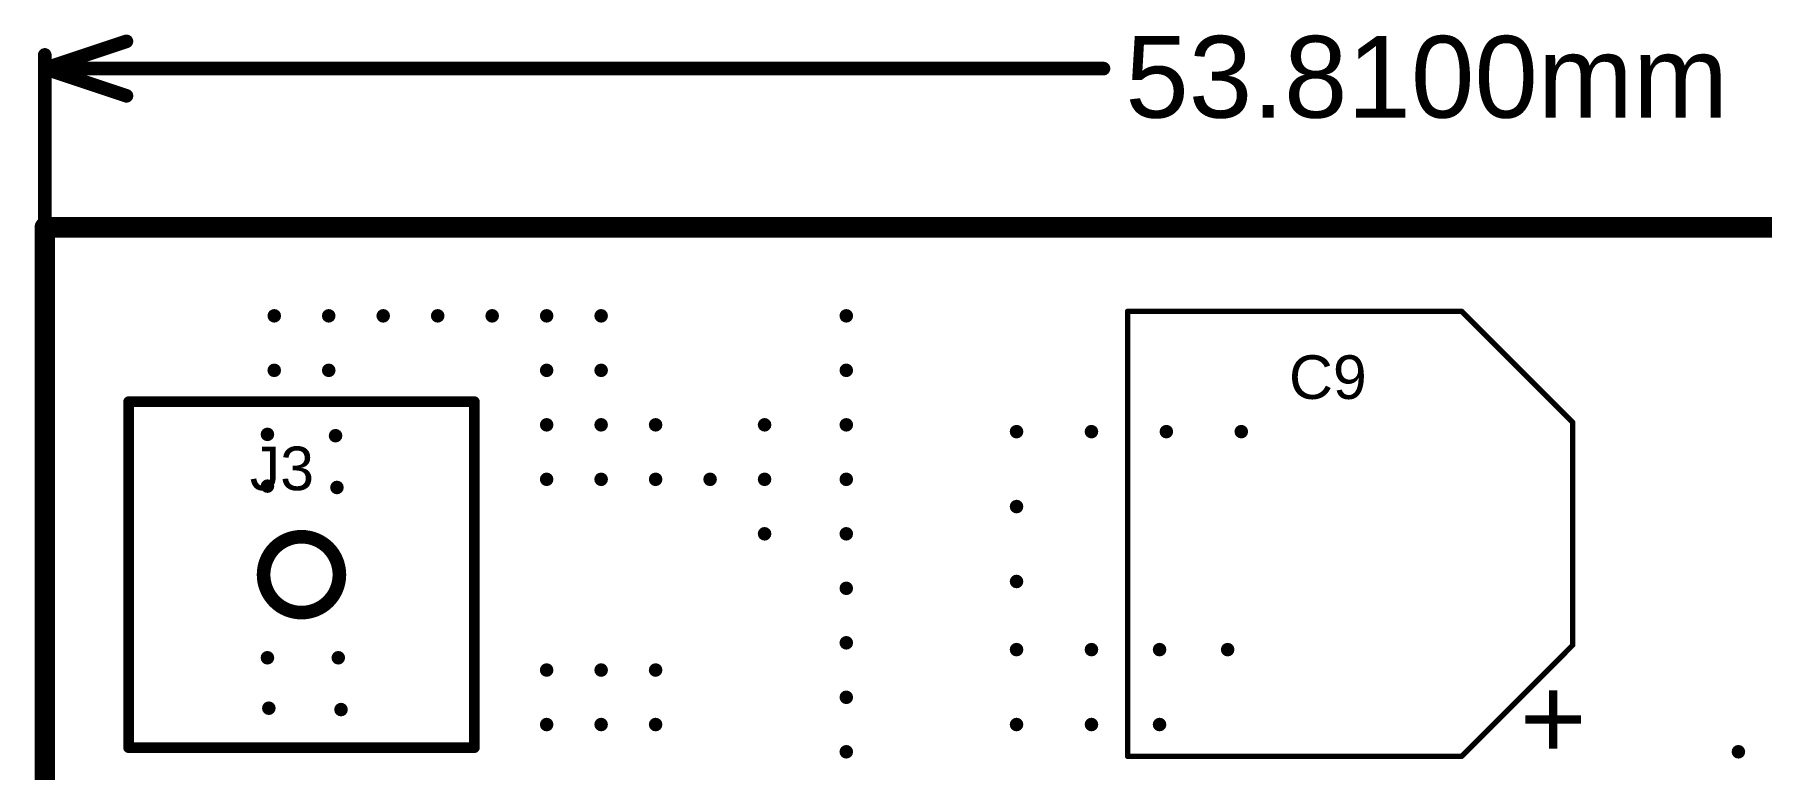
# Model space of a CAD drawing. Header units: inches. Extents: x -0.2 to 67.7, y -0.2 to 40.8.
# Drawn here: x -0.19 to 32.02, y 27.06 to 40.76 of the extents above; entities that cross this region are included whole.
import ezdxf

# ---------------------------------------------------------------- set-up
doc = ezdxf.new("R2010")
doc.units = ezdxf.units.IN
for name, color, linetype in [('Mechanical1', 6, 'Continuous'), ('Mechanical4', 56, 'Continuous'), ('Mechanical6', 56, 'Continuous'), ('ViaHoleLayer', 16, 'Continuous')]:
    doc.layers.add(name, color=color, linetype=linetype)
doc.styles.add('Arial', font='', dxfattribs={"height": 0.2})
doc.styles.get('Arial').set_extended_font_data('Arial')

# ---------------------------------------------------------------- blocks, each defined once
blk = doc.blocks.new('FP_73251_1350_MFG_15')
at = {"layer": 'Mechanical4'}
for points in [[(-3.225, 3.225, 0.2, 0.2, 0), (3.225, 3.225, 0.2, 0.2, 0)], [(-3.225, -3.225, 0.2, 0.2, 0), (-3.225, 3.225, 0.2, 0.2, 0)], [(3.225, -3.225, 0.2, 0.2, 0), (3.225, 3.225, 0.2, 0.2, 0)], [(-3.225, -3.225, 0.2, 0.2, 0), (3.225, -3.225, 0.2, 0.2, 0)]]:
    blk.add_lwpolyline(points, format="xyseb", dxfattribs=at)
for points in [[(-3.275, 3.225, 0.1, 0.1, 1), (-3.175, 3.225, 0.1, 0.1, 1)], [(-3.275, 3.225, 0.1, 0.1, 1), (-3.175, 3.225, 0.1, 0.1, 1)], [(3.175, 3.225, 0.1, 0.1, 1), (3.275, 3.225, 0.1, 0.1, 1)], [(3.175, 3.225, 0.1, 0.1, 1), (3.275, 3.225, 0.1, 0.1, 1)], [(0.707, 0, 0.254, 0.254, 1), (-0.707, 0, 0.254, 0.254, 1)], [(-0.771, 0, 0.127, 0.127, 1), (-0.644, 0, 0.127, 0.127, 1)], [(0.644, 0, 0.127, 0.127, 1), (0.771, 0, 0.127, 0.127, 1)], [(-3.275, -3.225, 0.1, 0.1, 1), (-3.175, -3.225, 0.1, 0.1, 1)], [(-3.275, -3.225, 0.1, 0.1, 1), (-3.175, -3.225, 0.1, 0.1, 1)], [(3.175, -3.225, 0.1, 0.1, 1), (3.275, -3.225, 0.1, 0.1, 1)], [(3.175, -3.225, 0.1, 0.1, 1), (3.275, -3.225, 0.1, 0.1, 1)]]:
    blk.add_lwpolyline(points, format="xyseb", close=True, dxfattribs=at)
at = {"layer": 'Mechanical4', "style": 'Arial'}
blk.add_text('J3', height=0.8128, rotation=360, dxfattribs=at).set_placement((-0.965, 1.575))
blk = doc.blocks.new('CAP_AE830X1050N_28')
at = {"layer": 'Mechanical4'}
for points in [[(-2.075, 4.15, 0.1, 0.1, 0), (-4.15, 2.075, 0.1, 0.1, 0)], [(4.15, 4.15, 0.1, 0.1, 0), (-2.075, 4.15, 0.1, 0.1, 0)], [(4.15, 4.15, 0.1, 0.1, 0), (4.15, -4.15, 0.1, 0.1, 0)], [(-4.15, 2.075, 0.1, 0.1, 0), (-4.15, -2.075, 0.1, 0.1, 0)], [(-2.075, -4.15, 0.1, 0.1, 0), (-4.15, -2.075, 0.1, 0.1, 0)], [(4.15, -4.15, 0.1, 0.1, 0), (-2.075, -4.15, 0.1, 0.1, 0)]]:
    blk.add_lwpolyline(points, format="xyseb", dxfattribs=at)
for points in [[(-2.1, 4.15, 0.05, 0.05, 1), (-2.05, 4.15, 0.05, 0.05, 1)], [(-2.1, 4.15, 0.05, 0.05, 1), (-2.05, 4.15, 0.05, 0.05, 1)], [(4.125, 4.15, 0.05, 0.05, 1), (4.175, 4.15, 0.05, 0.05, 1)], [(4.125, 4.15, 0.05, 0.05, 1), (4.175, 4.15, 0.05, 0.05, 1)], [(-4.175, 2.075, 0.05, 0.05, 1), (-4.125, 2.075, 0.05, 0.05, 1)], [(-4.175, 2.075, 0.05, 0.05, 1), (-4.125, 2.075, 0.05, 0.05, 1)], [(-4.175, -2.075, 0.05, 0.05, 1), (-4.125, -2.075, 0.05, 0.05, 1)], [(-4.175, -2.075, 0.05, 0.05, 1), (-4.125, -2.075, 0.05, 0.05, 1)], [(-2.1, -4.15, 0.05, 0.05, 1), (-2.05, -4.15, 0.05, 0.05, 1)], [(-2.1, -4.15, 0.05, 0.05, 1), (-2.05, -4.15, 0.05, 0.05, 1)], [(4.125, -4.15, 0.05, 0.05, 1), (4.175, -4.15, 0.05, 0.05, 1)], [(4.125, -4.15, 0.05, 0.05, 1), (4.175, -4.15, 0.05, 0.05, 1)]]:
    blk.add_lwpolyline(points, format="xyseb", close=True, dxfattribs=at)
at = {"layer": 'Mechanical4', "style": 'Arial'}
blk.add_text('+', height=1.524, dxfattribs=at).set_placement((-4.406, 2.726))
blk.add_text('C9', height=0.8128, rotation=180, dxfattribs=at).set_placement((1.143, -2.515))

msp = doc.modelspace()

# ---------------------------------------------------------------- hatches: boundary and pattern name
at = {"layer": 'ViaHoleLayer'}
h = msp.add_hatch(color=16, dxfattribs=at)
edge = h.paths.add_edge_path()
edge.add_arc((4.28, 35.516), 0.127, 0, 360)
h = msp.add_hatch(color=16, dxfattribs=at)
edge = h.paths.add_edge_path()
edge.add_arc((5.296, 35.516), 0.127, 0, 360)
h = msp.add_hatch(color=16, dxfattribs=at)
edge = h.paths.add_edge_path()
edge.add_arc((6.312, 35.516), 0.127, 0, 360)
h = msp.add_hatch(color=16, dxfattribs=at)
edge = h.paths.add_edge_path()
edge.add_arc((7.328, 35.516), 0.127, 0, 360)
h = msp.add_hatch(color=16, dxfattribs=at)
edge = h.paths.add_edge_path()
edge.add_arc((8.344, 35.516), 0.127, 0, 360)
h = msp.add_hatch(color=16, dxfattribs=at)
edge = h.paths.add_edge_path()
edge.add_arc((9.36, 35.516), 0.127, 0, 360)
h = msp.add_hatch(color=16, dxfattribs=at)
edge = h.paths.add_edge_path()
edge.add_arc((10.376, 35.516), 0.127, 0, 360)
h = msp.add_hatch(color=16, dxfattribs=at)
edge = h.paths.add_edge_path()
edge.add_arc((14.948, 35.516), 0.127, 0, 360)
h = msp.add_hatch(color=16, dxfattribs=at)
edge = h.paths.add_edge_path()
edge.add_arc((4.28, 34.5), 0.127, 0, 360)
h = msp.add_hatch(color=16, dxfattribs=at)
edge = h.paths.add_edge_path()
edge.add_arc((5.296, 34.5), 0.127, 0, 360)
h = msp.add_hatch(color=16, dxfattribs=at)
edge = h.paths.add_edge_path()
edge.add_arc((9.36, 34.5), 0.127, 0, 360)
h = msp.add_hatch(color=16, dxfattribs=at)
edge = h.paths.add_edge_path()
edge.add_arc((10.376, 34.5), 0.127, 0, 360)
h = msp.add_hatch(color=16, dxfattribs=at)
edge = h.paths.add_edge_path()
edge.add_arc((14.948, 34.5), 0.127, 0, 360)
h = msp.add_hatch(color=16, dxfattribs=at)
edge = h.paths.add_edge_path()
edge.add_arc((9.36, 33.484), 0.127, 0, 360)
h = msp.add_hatch(color=16, dxfattribs=at)
edge = h.paths.add_edge_path()
edge.add_arc((10.376, 33.484), 0.127, 0, 360)
h = msp.add_hatch(color=16, dxfattribs=at)
edge = h.paths.add_edge_path()
edge.add_arc((11.392, 33.484), 0.127, 0, 360)
h = msp.add_hatch(color=16, dxfattribs=at)
edge = h.paths.add_edge_path()
edge.add_arc((13.424, 33.484), 0.127, 0, 360)
h = msp.add_hatch(color=16, dxfattribs=at)
edge = h.paths.add_edge_path()
edge.add_arc((14.948, 33.484), 0.127, 0, 360)
h = msp.add_hatch(color=16, dxfattribs=at)
edge = h.paths.add_edge_path()
edge.add_arc((4.153, 33.306), 0.127, 0, 360)
h = msp.add_hatch(color=16, dxfattribs=at)
edge = h.paths.add_edge_path()
edge.add_arc((5.423, 33.281), 0.127, 0, 360)
h = msp.add_hatch(color=16, dxfattribs=at)
edge = h.paths.add_edge_path()
edge.add_arc((18.123, 33.357), 0.127, 0, 360)
h = msp.add_hatch(color=16, dxfattribs=at)
edge = h.paths.add_edge_path()
edge.add_arc((19.52, 33.357), 0.127, 0, 360)
h = msp.add_hatch(color=16, dxfattribs=at)
edge = h.paths.add_edge_path()
edge.add_arc((20.917, 33.357), 0.127, 0, 360)
h = msp.add_hatch(color=16, dxfattribs=at)
edge = h.paths.add_edge_path()
edge.add_arc((22.314, 33.357), 0.127, 0, 360)
h = msp.add_hatch(color=16, dxfattribs=at)
edge = h.paths.add_edge_path()
edge.add_arc((9.36, 32.468), 0.127, 0, 360)
h = msp.add_hatch(color=16, dxfattribs=at)
edge = h.paths.add_edge_path()
edge.add_arc((10.376, 32.468), 0.127, 0, 360)
h = msp.add_hatch(color=16, dxfattribs=at)
edge = h.paths.add_edge_path()
edge.add_arc((11.392, 32.468), 0.127, 0, 360)
h = msp.add_hatch(color=16, dxfattribs=at)
edge = h.paths.add_edge_path()
edge.add_arc((12.408, 32.468), 0.127, 0, 360)
h = msp.add_hatch(color=16, dxfattribs=at)
edge = h.paths.add_edge_path()
edge.add_arc((13.424, 32.468), 0.127, 0, 360)
h = msp.add_hatch(color=16, dxfattribs=at)
edge = h.paths.add_edge_path()
edge.add_arc((14.948, 32.468), 0.127, 0, 360)
h = msp.add_hatch(color=16, dxfattribs=at)
edge = h.paths.add_edge_path()
edge.add_arc((4.153, 32.341), 0.127, 0, 360)
h = msp.add_hatch(color=16, dxfattribs=at)
edge = h.paths.add_edge_path()
edge.add_arc((5.449, 32.316), 0.127, 0, 360)
h = msp.add_hatch(color=16, dxfattribs=at)
edge = h.paths.add_edge_path()
edge.add_arc((18.123, 31.96), 0.127, 0, 360)
h = msp.add_hatch(color=16, dxfattribs=at)
edge = h.paths.add_edge_path()
edge.add_arc((13.424, 31.452), 0.127, 0, 360)
h = msp.add_hatch(color=16, dxfattribs=at)
edge = h.paths.add_edge_path()
edge.add_arc((14.948, 31.452), 0.127, 0, 360)
h = msp.add_hatch(color=16, dxfattribs=at)
edge = h.paths.add_edge_path()
edge.add_arc((18.123, 30.563), 0.127, 0, 360)
h = msp.add_hatch(color=16, dxfattribs=at)
edge = h.paths.add_edge_path()
edge.add_arc((14.948, 30.436), 0.127, 0, 360)
h = msp.add_hatch(color=16, dxfattribs=at)
edge = h.paths.add_edge_path()
edge.add_arc((14.948, 29.42), 0.127, 0, 360)
h = msp.add_hatch(color=16, dxfattribs=at)
edge = h.paths.add_edge_path()
edge.add_arc((18.123, 29.293), 0.127, 0, 360)
h = msp.add_hatch(color=16, dxfattribs=at)
edge = h.paths.add_edge_path()
edge.add_arc((19.52, 29.293), 0.127, 0, 360)
h = msp.add_hatch(color=16, dxfattribs=at)
edge = h.paths.add_edge_path()
edge.add_arc((20.79, 29.293), 0.127, 0, 360)
h = msp.add_hatch(color=16, dxfattribs=at)
edge = h.paths.add_edge_path()
edge.add_arc((22.06, 29.293), 0.127, 0, 360)
h = msp.add_hatch(color=16, dxfattribs=at)
edge = h.paths.add_edge_path()
edge.add_arc((4.153, 29.141), 0.127, 0, 360)
h = msp.add_hatch(color=16, dxfattribs=at)
edge = h.paths.add_edge_path()
edge.add_arc((5.474, 29.141), 0.127, 0, 360)
h = msp.add_hatch(color=16, dxfattribs=at)
edge = h.paths.add_edge_path()
edge.add_arc((9.36, 28.912), 0.127, 0, 360)
h = msp.add_hatch(color=16, dxfattribs=at)
edge = h.paths.add_edge_path()
edge.add_arc((10.376, 28.912), 0.127, 0, 360)
h = msp.add_hatch(color=16, dxfattribs=at)
edge = h.paths.add_edge_path()
edge.add_arc((11.392, 28.912), 0.127, 0, 360)
h = msp.add_hatch(color=16, dxfattribs=at)
edge = h.paths.add_edge_path()
edge.add_arc((14.948, 28.404), 0.127, 0, 360)
h = msp.add_hatch(color=16, dxfattribs=at)
edge = h.paths.add_edge_path()
edge.add_arc((4.179, 28.201), 0.127, 0, 360)
h = msp.add_hatch(color=16, dxfattribs=at)
edge = h.paths.add_edge_path()
edge.add_arc((5.525, 28.175), 0.127, 0, 360)
h = msp.add_hatch(color=16, dxfattribs=at)
edge = h.paths.add_edge_path()
edge.add_arc((9.36, 27.896), 0.127, 0, 360)
h = msp.add_hatch(color=16, dxfattribs=at)
edge = h.paths.add_edge_path()
edge.add_arc((10.376, 27.896), 0.127, 0, 360)
h = msp.add_hatch(color=16, dxfattribs=at)
edge = h.paths.add_edge_path()
edge.add_arc((11.392, 27.896), 0.127, 0, 360)
h = msp.add_hatch(color=16, dxfattribs=at)
edge = h.paths.add_edge_path()
edge.add_arc((18.123, 27.896), 0.127, 0, 360)
h = msp.add_hatch(color=16, dxfattribs=at)
edge = h.paths.add_edge_path()
edge.add_arc((19.52, 27.896), 0.127, 0, 360)
h = msp.add_hatch(color=16, dxfattribs=at)
edge = h.paths.add_edge_path()
edge.add_arc((20.79, 27.896), 0.127, 0, 360)
h = msp.add_hatch(color=16, dxfattribs=at)
edge = h.paths.add_edge_path()
edge.add_arc((14.948, 27.388), 0.127, 0, 360)
h = msp.add_hatch(color=16, dxfattribs=at)
edge = h.paths.add_edge_path()
edge.add_arc((31.585, 27.388), 0.127, 0, 360)

# ---------------------------------------------------------------- linework, layer by layer
at = {"layer": 'Mechanical1'}
for points in [[(0, 0, 0.381, 0.381, 0), (0, 37.167, 0.381, 0.381, 0)], [(0, 37.167, 0.381, 0.381, 0), (53.81, 37.167, 0.381, 0.381, 0)]]:
    msp.add_lwpolyline(points, format="xyseb", dxfattribs=at)
msp.add_lwpolyline([(-0.095, 37.167, 0.191, 0.191, 1), (0.095, 37.167, 0.191, 0.191, 1)], format="xyseb", close=True, dxfattribs=at)
msp.add_lwpolyline([(-0.095, 37.167, 0.191, 0.191, 1), (0.095, 37.167, 0.191, 0.191, 1)], format="xyseb", close=True, dxfattribs=at)
at = {"layer": 'Mechanical6'}
for points in [[(0, 40.126, 0.254, 0.254, 0), (1.524, 40.634, 0.254, 0.254, 0)], [(0, 0.445, 0.254, 0.254, 0), (0, 40.38, 0.254, 0.254, 0)], [(0, 40.126, 0.254, 0.254, 0), (1.524, 39.618, 0.254, 0.254, 0)], [(0, 40.126, 0.254, 0.254, 0), (19.745, 40.126, 0.254, 0.254, 0)], [(0.445, 37.167, 0.254, 0.254, 0), (60.833, 37.167, 0.254, 0.254, 0)]]:
    msp.add_lwpolyline(points, format="xyseb", dxfattribs=at)
for points in [[(1.46, 40.634, 0.127, 0.127, 1), (1.587, 40.634, 0.127, 0.127, 1)], [(-0.064, 40.38, 0.127, 0.127, 1), (0.064, 40.38, 0.127, 0.127, 1)], [(-0.064, 40.126, 0.127, 0.127, 1), (0.064, 40.126, 0.127, 0.127, 1)], [(-0.064, 40.126, 0.127, 0.127, 1), (0.064, 40.126, 0.127, 0.127, 1)], [(-0.064, 40.126, 0.127, 0.127, 1), (0.064, 40.126, 0.127, 0.127, 1)], [(19.681, 40.126, 0.127, 0.127, 1), (19.808, 40.126, 0.127, 0.127, 1)], [(1.46, 39.618, 0.127, 0.127, 1), (1.587, 39.618, 0.127, 0.127, 1)], [(0.381, 37.167, 0.127, 0.127, 1), (0.508, 37.167, 0.127, 0.127, 1)]]:
    msp.add_lwpolyline(points, format="xyseb", close=True, dxfattribs=at)

# ---------------------------------------------------------------- block references
at = {"rotation": 180}
msp.add_blockref('CAP_AE830X1050N_28', (24.346, 31.452), dxfattribs=at)
msp.add_blockref('FP_73251_1350_MFG_15', (4.788, 30.69))

# ---------------------------------------------------------------- texts
at = {"layer": 'Mechanical6', "style": 'Arial'}
msp.add_text('53.8100mm', height=1.524, dxfattribs=at).set_placement((20.151, 39.211))

doc.saveas('drawing.dxf')
